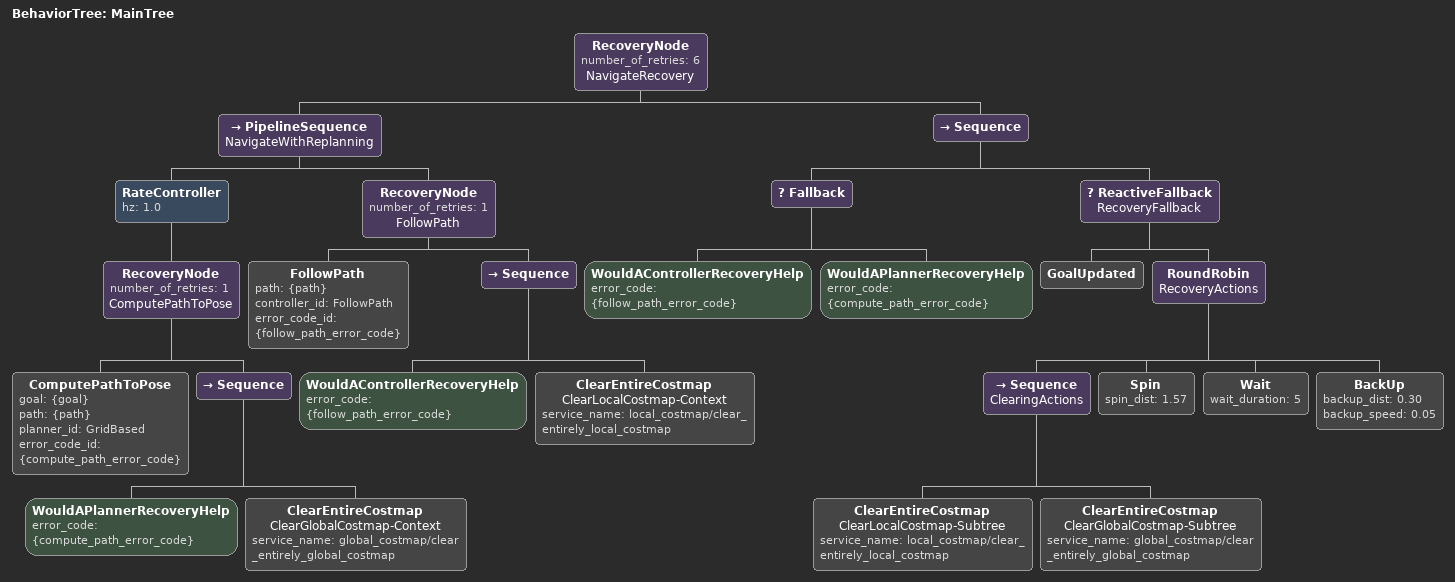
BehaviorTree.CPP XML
<root main_tree_to_execute="MainTree">
    <BehaviorTree ID="MainTree">
      <RecoveryNode number_of_retries="6" name="NavigateRecovery">
        <PipelineSequence name="NavigateWithReplanning">
          <RateController hz="1.0">
            <RecoveryNode number_of_retries="1" name="ComputePathToPose">
              <ComputePathToPose goal="{goal}" path="{path}" planner_id="GridBased" error_code_id="{compute_path_error_code}"/>
              <Sequence>
                <WouldAPlannerRecoveryHelp error_code="{compute_path_error_code}"/>
                <ClearEntireCostmap name="ClearGlobalCostmap-Context" service_name="global_costmap/clear_entirely_global_costmap"/>
              </Sequence>
            </RecoveryNode>
          </RateController>
          <RecoveryNode number_of_retries="1" name="FollowPath">
            <FollowPath path="{path}" controller_id="FollowPath" error_code_id="{follow_path_error_code}"/>
            <Sequence>
              <WouldAControllerRecoveryHelp error_code="{follow_path_error_code}"/>
              <ClearEntireCostmap name="ClearLocalCostmap-Context" service_name="local_costmap/clear_entirely_local_costmap"/>
            </Sequence>
          </RecoveryNode>
        </PipelineSequence>
        <Sequence>
          <Fallback>
            <WouldAControllerRecoveryHelp error_code="{follow_path_error_code}"/>
            <WouldAPlannerRecoveryHelp error_code="{compute_path_error_code}"/>
          </Fallback>
          <ReactiveFallback name="RecoveryFallback">
            <GoalUpdated/>
            <RoundRobin name="RecoveryActions">
              <Sequence name="ClearingActions">
                <ClearEntireCostmap name="ClearLocalCostmap-Subtree" service_name="local_costmap/clear_entirely_local_costmap"/>
                <ClearEntireCostmap name="ClearGlobalCostmap-Subtree" service_name="global_costmap/clear_entirely_global_costmap"/>
              </Sequence>
              <Spin spin_dist="1.57"/>
              <Wait wait_duration="5"/>
              <BackUp backup_dist="0.30" backup_speed="0.05"/>
            </RoundRobin>
          </ReactiveFallback>
        </Sequence>
      </RecoveryNode>
    </BehaviorTree>
  </root>
